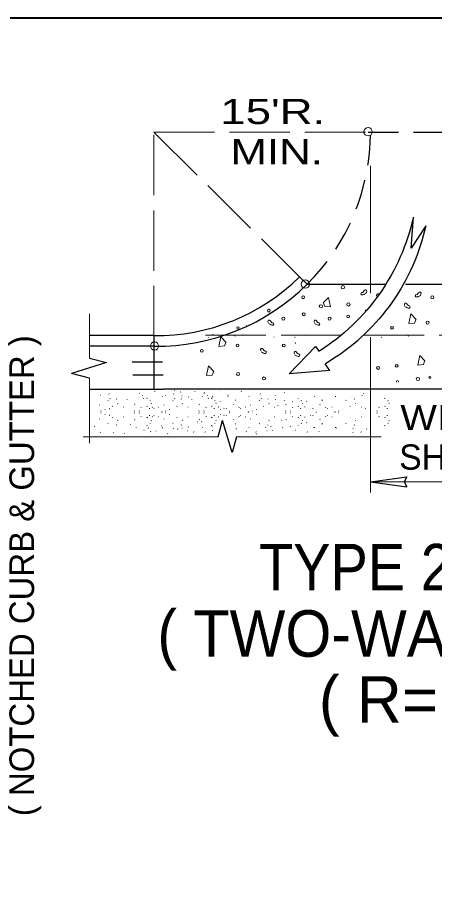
# Model space of a CAD drawing. Extents: x -516 to -145, y 130 to 404.
# Drawn here: x -387.62 to -368.17, y 311.36 to 352.73 of the extents above; entities that cross this region are included whole.
import ezdxf

# ---------------------------------------------------------------- set-up
doc = ezdxf.new("R2010")
doc.units = 0
doc.header["$LTSCALE"] = 0.47
doc.linetypes.add('LONG_DASHED', pattern=[7.5, 6, -1.5])
doc.linetypes.add('MEDIUM_DASHED', pattern=[4.5, 3, -1.5])
doc.layers.add('1', color=7, linetype='Continuous', lineweight=13)
doc.layers.add('2', color=7, linetype='Continuous', lineweight=13)

msp = doc.modelspace()

# ---------------------------------------------------------------- linework, layer by layer
at = {"layer": '1', "linetype": 'LONG_DASHED'}
msp.add_line((-381.2537, 347.3693), (-374.4617, 340.6349), dxfattribs=at)
at = {"layer": '1', "lineweight": 25}
for p, q in [((-374.4617, 340.6349), (-374.1087, 340.2848)), ((-381.2612, 337.8883), (-381.2612, 335.3733)), ((-384.2748, 335.8912), (-385.1062, 336.113)), ((-378.2688, 333.1577), (-378.0672, 333.9134)), ((-371.1526, 331.0528), (-369.4496, 331.2868)), ((-371.1526, 331.0528), (-369.4496, 330.8188))]:
    msp.add_line(p, q, dxfattribs=at)
at = {"layer": '1'}
for p, q in [((-384.2748, 336.8341), (-384.2748, 338.902)), ((-376.9417, 338.3423), (-376.9307, 338.3533)), ((-378.7201, 337.8115), (-378.7091, 337.8005)), ((-378.5067, 337.9428), (-378.4957, 337.9318)), ((-378.2442, 337.8937), (-378.2332, 337.9047)), ((-377.4781, 337.8608), (-377.4671, 337.8718)), ((-377.1167, 337.921), (-377.1002, 337.9155)), ((-375.6666, 337.817), (-375.6556, 337.806)), ((-374.6784, 337.8115), (-374.6674, 337.8005)), ((-374.2026, 337.8937), (-374.1916, 337.9047)), ((-370.6367, 337.8115), (-370.6257, 337.8005)), ((-370.1609, 337.8937), (-370.1499, 337.9047)), ((-369.3947, 337.8608), (-369.3837, 337.8718)), ((-384.2748, 335.8912), (-384.2748, 332.8648)), ((-383.7591, 335.1052), (-383.7481, 335.0942)), ((-383.3651, 335.16), (-383.3541, 335.149)), ((-381.9504, 335.1873), (-381.9394, 335.1983)), ((-381.2321, 335.2748), (-381.2101, 335.2803)), ((-380.7394, 335.1052), (-380.7284, 335.0942)), ((-380.3454, 335.16), (-380.3344, 335.149)), ((-380.3085, 335.3005), (-380.2975, 335.3115)), ((-380.0185, 335.2457), (-380.0075, 335.2567)), ((-379.3562, 335.2677), (-379.3452, 335.2567)), ((-378.9307, 335.1873), (-378.9197, 335.1983)), ((-378.9075, 335.202), (-378.88, 335.2128)), ((-378.1589, 335.2803), (-378.1536, 335.2803)), ((-377.8142, 335.1217), (-377.7922, 335.0888)), ((-377.1904, 335.2748), (-377.1684, 335.2803)), ((-376.6977, 335.1052), (-376.6867, 335.0942)), ((-376.3037, 335.16), (-376.2927, 335.149)), ((-375.1612, 335.2307), (-375.1502, 335.2197)), ((-371.4865, 335.1809), (-371.4755, 335.1699)), ((-383.4049, 334.8691), (-383.3939, 334.8581)), ((-383.3159, 334.941), (-383.3049, 334.93)), ((-383.0109, 334.9239), (-382.9999, 334.9129)), ((-382.9617, 334.7049), (-382.9507, 334.6939)), ((-382.5169, 334.9137), (-382.5059, 334.9027)), ((-381.7971, 335.0888), (-381.7861, 335.0778)), ((-381.7479, 334.9465), (-381.7369, 334.9575)), ((-381.5962, 334.9513), (-381.5852, 334.9623)), ((-381.4429, 334.8528), (-381.4319, 334.8418)), ((-381.3937, 334.7104), (-381.3827, 334.7214)), ((-380.8779, 335.0388), (-380.8559, 335.0443)), ((-380.3852, 334.8691), (-380.3742, 334.8581)), ((-380.2962, 334.941), (-380.2852, 334.93)), ((-379.9912, 334.9239), (-379.9802, 334.9129)), ((-379.9543, 335.0644), (-379.9433, 335.0754)), ((-379.9421, 334.7049), (-379.9311, 334.6939)), ((-379.6643, 335.0096), (-379.6533, 335.0206)), ((-379.4972, 334.9137), (-379.4862, 334.9027)), ((-379.002, 335.0316), (-378.991, 335.0206)), ((-378.7774, 335.0888), (-378.7664, 335.0778)), ((-378.7282, 334.9465), (-378.7172, 334.9575)), ((-378.5766, 334.9513), (-378.5656, 334.9623)), ((-378.5533, 334.9659), (-378.5258, 334.9768)), ((-378.5311, 335.056), (-378.5201, 335.045)), ((-378.4232, 334.8528), (-378.4122, 334.8418)), ((-378.3741, 334.7104), (-378.3631, 334.7214)), ((-378.1769, 334.8199), (-378.1659, 334.8089)), ((-377.8047, 335.0443), (-377.7994, 335.0443)), ((-377.4601, 334.8856), (-377.4381, 334.8528)), ((-376.8362, 335.0388), (-376.8142, 335.0443)), ((-376.3436, 334.8691), (-376.3326, 334.8581)), ((-376.2546, 334.941), (-376.2436, 334.93)), ((-375.9496, 334.9239), (-375.9386, 334.9129)), ((-375.9004, 334.7049), (-375.8894, 334.6939)), ((-375.8052, 335.0803), (-375.7999, 335.0803)), ((-375.6081, 335.0979), (-375.5971, 335.0869)), ((-375.5915, 334.9154), (-375.5805, 334.9044)), ((-375.1777, 334.8491), (-375.1667, 334.8381)), ((-374.797, 334.7993), (-374.786, 334.7883)), ((-374.5349, 334.9513), (-374.5239, 334.9623)), ((-374.3816, 334.8528), (-374.3706, 334.8418)), ((-374.3324, 334.7104), (-374.3214, 334.7214)), ((-374.1352, 334.8199), (-374.1242, 334.8089)), ((-373.7631, 335.0443), (-373.7577, 335.0443)), ((-373.4184, 334.8856), (-373.3964, 334.8528)), ((-372.7946, 335.0388), (-372.7726, 335.0443)), ((-372.3019, 334.8691), (-372.2909, 334.8581)), ((-372.0767, 334.9996), (-372.0657, 335.0106)), ((-371.9079, 334.9239), (-371.8969, 334.9129)), ((-371.8587, 334.7049), (-371.8477, 334.6939)), ((-371.5527, 335.0813), (-371.5417, 335.0703)), ((-370.4932, 334.9513), (-370.4822, 334.9623)), ((-370.3399, 334.8528), (-370.3289, 334.8418)), ((-370.2907, 334.7104), (-370.2797, 334.7214)), ((-383.8154, 334.6393), (-383.8044, 334.6283)), ((-383.7442, 334.3616), (-383.7334, 334.3506)), ((-383.7442, 334.2671), (-383.7334, 334.2781)), ((-383.5529, 334.4259), (-383.5419, 334.4369)), ((-383.3482, 334.4633), (-383.3208, 334.4578)), ((-383.2026, 334.5791), (-383.2079, 334.5736)), ((-382.6936, 334.5463), (-382.6826, 334.5353)), ((-382.1794, 334.3603), (-382.1684, 334.3713)), ((-382.1627, 334.6776), (-382.1517, 334.6666)), ((-381.9547, 334.3561), (-381.9437, 334.3671)), ((-381.8619, 334.5244), (-381.8509, 334.5354)), ((-381.5906, 334.5628), (-381.5687, 334.5846)), ((-381.4757, 334.4929), (-381.4702, 334.4654)), ((-381.3377, 334.5299), (-381.3267, 334.5409)), ((-381.2609, 334.4709), (-381.2499, 334.4819)), ((-381.0422, 334.5353), (-381.0312, 334.5463)), ((-380.8832, 334.3109), (-380.8997, 334.3383)), ((-380.8832, 334.3178), (-380.8997, 334.2904)), ((-380.7957, 334.6393), (-380.7847, 334.6283)), ((-380.7246, 334.3616), (-380.7137, 334.3506)), ((-380.7246, 334.2671), (-380.7137, 334.2781)), ((-380.5332, 334.4259), (-380.5222, 334.4369)), ((-380.1829, 334.5791), (-380.1882, 334.5736)), ((-379.6739, 334.5463), (-379.6629, 334.5353)), ((-379.1597, 334.3603), (-379.1487, 334.3713)), ((-379.1431, 334.6776), (-379.1321, 334.6666)), ((-378.9351, 334.3561), (-378.9241, 334.3671)), ((-378.8422, 334.5244), (-378.8312, 334.5354)), ((-378.5709, 334.5628), (-378.5491, 334.5846)), ((-378.4561, 334.4929), (-378.4506, 334.4654)), ((-378.2699, 334.5573), (-378.2371, 334.5408)), ((-378.1716, 334.4381), (-378.1606, 334.4271)), ((-378.0021, 334.4696), (-377.9911, 334.4806)), ((-377.8816, 334.4929), (-377.8706, 334.4819)), ((-377.7336, 334.3451), (-377.7226, 334.3561)), ((-377.7336, 334.2836), (-377.7226, 334.2726)), ((-377.5532, 334.6503), (-377.5422, 334.6613)), ((-377.2961, 334.5299), (-377.2851, 334.5409)), ((-377.2192, 334.4709), (-377.2082, 334.4819)), ((-377.0006, 334.5353), (-376.9896, 334.5463)), ((-376.8416, 334.3109), (-376.8581, 334.3383)), ((-376.8416, 334.3178), (-376.8581, 334.2904)), ((-376.7541, 334.6393), (-376.7431, 334.6283)), ((-376.6829, 334.3616), (-376.6721, 334.3506)), ((-376.6829, 334.2671), (-376.6721, 334.2781)), ((-376.4916, 334.4259), (-376.4806, 334.4369)), ((-376.1412, 334.5791), (-376.1466, 334.5736)), ((-375.6322, 334.5463), (-375.6212, 334.5353)), ((-375.4757, 334.6168), (-375.4647, 334.6058)), ((-375.1181, 334.3603), (-375.1071, 334.3713)), ((-375.1014, 334.6776), (-375.0904, 334.6666)), ((-374.8934, 334.3561), (-374.8824, 334.3671)), ((-374.8006, 334.5244), (-374.7896, 334.5354)), ((-374.5292, 334.5628), (-374.5074, 334.5846)), ((-374.4144, 334.4929), (-374.4089, 334.4654)), ((-374.2282, 334.5573), (-374.1954, 334.5408)), ((-374.1299, 334.4381), (-374.1189, 334.4271)), ((-373.9604, 334.4696), (-373.9494, 334.4806)), ((-373.8399, 334.4929), (-373.8289, 334.4819)), ((-373.6919, 334.3451), (-373.6809, 334.3561)), ((-373.6919, 334.2836), (-373.6809, 334.2726)), ((-373.5116, 334.6503), (-373.5006, 334.6613)), ((-373.2544, 334.5299), (-373.2434, 334.5409)), ((-373.1776, 334.4709), (-373.1666, 334.4819)), ((-372.9589, 334.5353), (-372.9479, 334.5463)), ((-372.7999, 334.3109), (-372.8164, 334.3383)), ((-372.7999, 334.3178), (-372.8164, 334.2904)), ((-372.7124, 334.6393), (-372.7014, 334.6283)), ((-372.6412, 334.3616), (-372.6304, 334.3506)), ((-372.6412, 334.2671), (-372.6304, 334.2781)), ((-372.4499, 334.4259), (-372.4389, 334.4369)), ((-372.0996, 334.5791), (-372.1049, 334.5736)), ((-371.5906, 334.5463), (-371.5796, 334.5353)), ((-371.3872, 334.4841), (-371.3762, 334.4731)), ((-370.8517, 334.3561), (-370.8407, 334.3671)), ((-370.7589, 334.5244), (-370.7479, 334.5354)), ((-370.4876, 334.5628), (-370.4657, 334.5846)), ((-370.3727, 334.4929), (-370.3672, 334.4654)), ((-383.8154, 333.9894), (-383.8044, 334.0004)), ((-383.5529, 334.2028), (-383.5419, 334.1918)), ((-383.3482, 334.1654), (-383.3208, 334.1709)), ((-383.2026, 334.0496), (-383.2079, 334.0551)), ((-382.9617, 333.9238), (-382.9507, 333.9348)), ((-382.6936, 334.0824), (-382.6826, 334.0934)), ((-382.1794, 334.2684), (-382.1684, 334.2574)), ((-382.1627, 333.9511), (-382.1517, 333.9621)), ((-381.9547, 334.2726), (-381.9437, 334.2616)), ((-381.8619, 334.1043), (-381.8509, 334.0933)), ((-381.5906, 334.0659), (-381.5687, 334.0441)), ((-381.4757, 334.1358), (-381.4702, 334.1633)), ((-381.3937, 333.9183), (-381.3827, 333.9073)), ((-381.3377, 334.0988), (-381.3267, 334.0878)), ((-381.2609, 334.1578), (-381.2499, 334.1468)), ((-381.0422, 334.0934), (-381.0312, 334.0824)), ((-380.7957, 333.9894), (-380.7847, 334.0004)), ((-380.5332, 334.2028), (-380.5222, 334.1918)), ((-380.1829, 334.0496), (-380.1882, 334.0551)), ((-379.9421, 333.9238), (-379.9311, 333.9348)), ((-379.6739, 334.0824), (-379.6629, 334.0934)), ((-379.1597, 334.2684), (-379.1487, 334.2574)), ((-379.1431, 333.9511), (-379.1321, 333.9621)), ((-379.0344, 333.8703), (-379.0234, 333.8593)), ((-378.9351, 334.2726), (-378.9241, 334.2616)), ((-378.8422, 334.1043), (-378.8312, 334.0933)), ((-378.5709, 334.0659), (-378.5491, 334.0441)), ((-378.4561, 334.1358), (-378.4506, 334.1633)), ((-378.3741, 333.9183), (-378.3631, 333.9073)), ((-378.2699, 334.0714), (-378.2371, 334.0879)), ((-378.1716, 334.1906), (-378.1606, 334.2016)), ((-378.0021, 334.1591), (-377.9911, 334.1481)), ((-377.8816, 334.1358), (-377.8706, 334.1468)), ((-377.5532, 333.9784), (-377.5422, 333.9674)), ((-377.2961, 334.0988), (-377.2851, 334.0878)), ((-377.2192, 334.1578), (-377.2082, 334.1468)), ((-377.0006, 334.0934), (-376.9896, 334.0824)), ((-376.7541, 333.9894), (-376.7431, 334.0004)), ((-376.4916, 334.2028), (-376.4806, 334.1918)), ((-376.1412, 334.0496), (-376.1466, 334.0551)), ((-375.9004, 333.9238), (-375.8894, 333.9348)), ((-375.6322, 334.0824), (-375.6212, 334.0934)), ((-375.3101, 333.9366), (-375.2991, 333.9256)), ((-375.1181, 334.2684), (-375.1071, 334.2574)), ((-375.1014, 333.9511), (-375.0904, 333.9621)), ((-374.8934, 334.2726), (-374.8824, 334.2616)), ((-374.8006, 334.1043), (-374.7896, 334.0933)), ((-374.5292, 334.0659), (-374.5074, 334.0441)), ((-374.4144, 334.1358), (-374.4089, 334.1633)), ((-374.3324, 333.9183), (-374.3214, 333.9073)), ((-374.2282, 334.0714), (-374.1954, 334.0879)), ((-374.1299, 334.1906), (-374.1189, 334.2016)), ((-373.9604, 334.1591), (-373.9494, 334.1481)), ((-373.8399, 334.1358), (-373.8289, 334.1468)), ((-373.5116, 333.9784), (-373.5006, 333.9674)), ((-373.2544, 334.0988), (-373.2434, 334.0878)), ((-373.1776, 334.1578), (-373.1666, 334.1468)), ((-372.9589, 334.0934), (-372.9479, 334.0824)), ((-372.7124, 333.9894), (-372.7014, 334.0004)), ((-372.4499, 334.2028), (-372.4389, 334.1918)), ((-372.0996, 334.0496), (-372.1049, 334.0551)), ((-371.8587, 333.9238), (-371.8477, 333.9348)), ((-371.5906, 334.0824), (-371.5796, 334.0934)), ((-370.8517, 334.2726), (-370.8407, 334.2616)), ((-370.7589, 334.1043), (-370.7479, 334.0933)), ((-370.4876, 334.0659), (-370.4657, 334.0441)), ((-370.3727, 334.1358), (-370.3672, 334.1633)), ((-370.2907, 333.9183), (-370.2797, 333.9073)), ((-384.0332, 333.6546), (-384.0222, 333.6436)), ((-383.4049, 333.7596), (-383.3939, 333.7706)), ((-383.0109, 333.7048), (-382.9999, 333.7158)), ((-382.6097, 333.4721), (-382.5987, 333.4611)), ((-382.3615, 333.7375), (-382.3505, 333.7265)), ((-382.0966, 333.5883), (-382.0856, 333.5773)), ((-381.7325, 333.4721), (-381.7215, 333.4611)), ((-381.5962, 333.6774), (-381.5852, 333.6664)), ((-381.5338, 333.5717), (-381.5228, 333.5607)), ((-381.4429, 333.7759), (-381.4319, 333.7869)), ((-380.9214, 333.6712), (-380.9104, 333.6602)), ((-380.8779, 333.5899), (-380.8559, 333.5844)), ((-380.8717, 333.5717), (-380.8607, 333.5607)), ((-380.3852, 333.7596), (-380.3742, 333.7706)), ((-380.3586, 333.5384), (-380.3476, 333.5274)), ((-380.16, 333.5218), (-380.149, 333.5108)), ((-379.9912, 333.7048), (-379.9802, 333.7158)), ((-379.9543, 333.5643), (-379.9433, 333.5533)), ((-379.6643, 333.6191), (-379.6533, 333.6081)), ((-379.2331, 333.8537), (-379.2221, 333.8427)), ((-379.002, 333.5971), (-378.991, 333.6081)), ((-378.5766, 333.6774), (-378.5656, 333.6664)), ((-378.5533, 333.6628), (-378.5258, 333.6519)), ((-378.5378, 333.4555), (-378.5268, 333.4445)), ((-378.4232, 333.7759), (-378.4122, 333.7869)), ((-377.4601, 333.7431), (-377.4381, 333.7759)), ((-377.4288, 333.5384), (-377.4178, 333.5274)), ((-377.4122, 333.5218), (-377.4012, 333.5108)), ((-376.8362, 333.5899), (-376.8142, 333.5844)), ((-376.3436, 333.7596), (-376.3326, 333.7706)), ((-376.055, 333.6048), (-376.044, 333.5938)), ((-375.9496, 333.7048), (-375.9386, 333.7158)), ((-375.8067, 333.6546), (-375.7957, 333.6436)), ((-375.7239, 333.4555), (-375.7129, 333.4445)), ((-375.2604, 333.5883), (-375.2494, 333.5773)), ((-374.8963, 333.6546), (-374.8853, 333.6436)), ((-374.797, 333.4721), (-374.786, 333.4611)), ((-374.6646, 333.4721), (-374.6536, 333.4611)), ((-374.5349, 333.6774), (-374.5239, 333.6664)), ((-374.3816, 333.7759), (-374.3706, 333.7869)), ((-374.1352, 333.8088), (-374.1242, 333.8198)), ((-373.8038, 333.6048), (-373.7928, 333.5938)), ((-373.7631, 333.5844), (-373.7577, 333.5844)), ((-373.5556, 333.7043), (-373.5446, 333.6933)), ((-373.4184, 333.7431), (-373.3964, 333.7759)), ((-372.7946, 333.5899), (-372.7726, 333.5844)), ((-372.7445, 333.5717), (-372.7335, 333.5607)), ((-372.3019, 333.7596), (-372.2909, 333.7706)), ((-371.9665, 333.5384), (-371.9555, 333.5274)), ((-371.9079, 333.7048), (-371.8969, 333.7158)), ((-371.3375, 333.5218), (-371.3265, 333.5108)), ((-370.4932, 333.6774), (-370.4822, 333.6664)), ((-370.3399, 333.7759), (-370.3289, 333.7869)), ((-378.2688, 333.1577), (-384.5614, 333.1577)), ((-383.7684, 333.3726), (-383.7574, 333.3616)), ((-383.156, 333.3726), (-383.145, 333.3616)), ((-382.6428, 333.3228), (-382.6318, 333.3118)), ((-381.418, 333.4058), (-381.407, 333.3948)), ((-381.1697, 333.4223), (-381.1587, 333.4113)), ((-380.6234, 333.3062), (-380.6124, 333.2952)), ((-379.6965, 333.4389), (-379.6855, 333.4279)), ((-379.4151, 333.3892), (-379.4041, 333.3782)), ((-378.8854, 333.3892), (-378.8744, 333.3782)), ((-377.4117, 333.1577), (-370.6491, 333.1577)), ((-376.9488, 333.4058), (-376.9378, 333.3948)), ((-376.5019, 333.3892), (-376.4909, 333.3782)), ((-376.4853, 333.2896), (-376.4743, 333.2786)), ((-375.9887, 333.4389), (-375.9777, 333.4279)), ((-374.1017, 333.3892), (-374.0907, 333.3782)), ((-373.5556, 333.4058), (-373.5446, 333.3948)), ((-371.9831, 333.3726), (-371.9721, 333.3616)), ((-371.6023, 333.3892), (-371.5913, 333.3782))]:
    msp.add_line(p, q, dxfattribs=at)
at = {"layer": '1', "linetype": 'MEDIUM_DASHED', "lineweight": 25}
for p, q in [((-382.2772, 336.6557), (-380.2242, 336.6557)), ((-382.2469, 336.0548), (-380.1939, 336.0548))]:
    msp.add_line(p, q, dxfattribs=at)
at = {"layer": '1', "lineweight": 40}
msp.add_lwpolyline([(-481.3166, 147.7334), (-481.3166, 352.7333), (-156.3167, 352.7333), (-156.3167, 147.7334)], close=True, dxfattribs=at)
at = {"layer": '1'}
for points in [[(-373.3643, 339.4084), (-373.1147, 339.6683), (-373.0212, 339.2211), (-373.2915, 339.2419), (-373.3435, 339.3979)], [(-371.349, 339.8604), (-371.4113, 339.8293), (-371.4633, 339.7981), (-371.5153, 339.7876), (-371.5673, 339.7876), (-371.5985, 339.8396), (-371.5673, 339.8916), (-371.5153, 339.9021), (-371.4738, 339.9436), (-371.4425, 339.9853), (-371.401, 340.0164), (-371.349, 340.0164), (-371.3282, 339.9644), (-371.3385, 339.9124)], [(-371.3377, 339.9104), (-371.3502, 339.8616), (-371.3517, 339.8603)], [(-368.8141, 339.7609), (-368.8764, 339.7298), (-368.9284, 339.6986), (-368.9804, 339.6881), (-369.0324, 339.6881), (-369.0636, 339.7401), (-369.0324, 339.7921), (-368.9804, 339.8026), (-368.9389, 339.8441), (-368.9076, 339.8858), (-368.8661, 339.9169), (-368.8141, 339.9169), (-368.7932, 339.8649), (-368.8036, 339.8129)], [(-368.8027, 339.8109), (-368.8152, 339.7621), (-368.8167, 339.7608)], [(-369.5494, 339.2396), (-369.4871, 339.2084), (-369.4351, 339.1773), (-369.3831, 339.1668), (-369.3311, 339.1668), (-369.2999, 339.2188), (-369.3311, 339.2708), (-369.3831, 339.2813), (-369.4246, 339.3228), (-369.4559, 339.3644), (-369.4974, 339.3956), (-369.5494, 339.3956), (-369.5702, 339.3436), (-369.5599, 339.2916)], [(-369.0193, 338.6331), (-369.269, 338.8929), (-369.3625, 338.4458), (-369.0922, 338.4666), (-369.0402, 338.6226)], [(-375.9211, 338.4415), (-375.8587, 338.4103), (-375.8067, 338.3792), (-375.7547, 338.3687), (-375.7027, 338.3687), (-375.6716, 338.4207), (-375.7027, 338.4727), (-375.7547, 338.4832), (-375.7962, 338.5247), (-375.8276, 338.5663), (-375.8691, 338.5975), (-375.9211, 338.5975), (-375.9419, 338.5455), (-375.9316, 338.4935)], [(-373.7617, 338.4415), (-373.6994, 338.4103), (-373.6474, 338.3792), (-373.5954, 338.3687), (-373.5434, 338.3687), (-373.5122, 338.4207), (-373.5434, 338.4727), (-373.5954, 338.4832), (-373.6369, 338.5247), (-373.6682, 338.5663), (-373.7097, 338.5975), (-373.7617, 338.5975), (-373.7826, 338.5455), (-373.7722, 338.4935)], [(-377.8917, 337.5652), (-378.1414, 337.825), (-378.2349, 337.3778), (-377.9646, 337.3987), (-377.9126, 337.5547)], [(-376.2597, 337.1248), (-376.1974, 337.0937), (-376.1454, 337.0625), (-376.0934, 337.052), (-376.0414, 337.052), (-376.0102, 337.104), (-376.0414, 337.156), (-376.0934, 337.1665), (-376.1349, 337.208), (-376.1662, 337.2497), (-376.2077, 337.2808), (-376.2597, 337.2808), (-376.2806, 337.2288), (-376.2702, 337.1768)], [(-374.6624, 337.5623), (-374.6499, 337.5135), (-374.6484, 337.5122)], [(-374.6941, 336.982), (-374.6317, 336.9508), (-374.5797, 336.9197), (-374.5277, 336.9092), (-374.4757, 336.9092), (-374.4446, 336.9612), (-374.4757, 337.0132), (-374.5277, 337.0237), (-374.5692, 337.0652), (-374.6006, 337.1068), (-374.6421, 337.138), (-374.6941, 337.138), (-374.7149, 337.086), (-374.7046, 337.034)], [(-368.6067, 336.6958), (-368.8564, 336.9556), (-368.9499, 336.5084), (-368.6796, 336.5293), (-368.6276, 336.6853)], [(-378.4651, 336.2028), (-378.7147, 336.4627), (-378.8082, 336.0155), (-378.5379, 336.0363), (-378.4859, 336.1923)]]:
    msp.add_lwpolyline(points, dxfattribs=at)
at = {"layer": '1', "lineweight": 25}
for points in [[(-384.2748, 336.8341), (-383.4692, 336.6192), (-385.1062, 336.113)], [(-377.4117, 333.1577), (-377.6071, 332.4253), (-378.0672, 333.9134)], [(-369.4496, 331.2868), (-369.5813, 331.0503), (-369.4496, 330.8188)]]:
    msp.add_lwpolyline(points, dxfattribs=at)
at = {"layer": '1'}
for centre, radius in [((-372.4445, 340.1414), 0.0797), ((-374.3008, 339.6723), 0.0642), ((-368.2637, 339.6693), 0.0688), ((-373.4678, 339.2501), 0.077), ((-372.182, 339.3394), 0.0797), ((-375.895, 339.0468), 0.0642), ((-374.2691, 338.8802), 0.0688), ((-372.1961, 338.7747), 0.0642), ((-375.2216, 338.6747), 0.0688), ((-373.0622, 338.6747), 0.0688), ((-368.4883, 338.4886), 0.0688), ((-377.3354, 338.2368), 0.05), ((-370.1488, 338.2433), 0.0642), ((-379.0212, 337.1753), 0.0642), ((-377.3607, 337.4207), 0.0688), ((-375.2014, 337.4207), 0.0688), ((-370.7959, 336.3744), 0.0688), ((-369.9297, 336.4744), 0.0642), ((-377.3321, 336.087), 0.0688), ((-376.1252, 335.8815), 0.0688), ((-368.9361, 335.8558), 0.077), ((-368.3807, 335.9366), 0.05)]:
    msp.add_circle(centre, radius, dxfattribs=at)
at = {"layer": '1', "linetype": 'MEDIUM_DASHED', "lineweight": 25}
msp.add_arc((-381.1504, 347.3771), 9.9947, 314.7953, 0.04968, dxfattribs=at)
at = {"layer": '1', "lineweight": 25}
for radius, start, end in [(9.4971, 269.32681, 314.77184), (9.9947, 269.47641, 314.78014)]:
    msp.add_arc((-381.1504, 347.3771), radius, start, end, dxfattribs=at)
at = {"layer": '1'}
for centre, radius, start, end in [((-370.7987, 339.7688), 0.0688, 70.3126, 224.02749), ((-371.3343, 339.0264), 0.0642, 102.83778, 173.89249), ((-369.8889, 335.7311), 0.05, 337.44276, 202.55724)]:
    msp.add_arc(centre, radius, start, end, dxfattribs=at)
at = {"layer": '2', "linetype": 'MEDIUM_DASHED', "lineweight": 25}
msp.add_line((-371.262, 347.3858), (-359.3305, 347.3858), dxfattribs=at)
at = {"layer": '2'}
for p, q in [((-371.1529, 345.8068), (-371.1529, 339.8705)), ((-371.1529, 330.5536), (-371.1529, 337.8157)), ((-371.1529, 331.0536), (-359.1529, 331.0536))]:
    msp.add_line(p, q, dxfattribs=at)
at = {"layer": '2', "lineweight": 25}
for p, q in [((-374.1049, 340.2858), (-370.4563, 340.2858)), ((-369.5233, 340.2858), (-360.7758, 340.2858)), ((-381.2612, 337.8883), (-384.2748, 337.8883)), ((-381.262, 337.3858), (-384.2748, 337.3858)), ((-373.7177, 337.3749), (-373.5543, 337.1398)), ((-373.0529, 336.2536), (-373.2695, 336.5606)), ((-384.2748, 335.3858), (-380.8095, 335.3858)), ((-349.8259, 335.3858), (-380.8173, 335.3858))]:
    msp.add_line(p, q, dxfattribs=at)
at = {"layer": '2', "linetype": 'LONG_DASHED'}
for p, q in [((-378.8522, 337.8968), (-372.5168, 337.8968)), ((-371.4672, 337.8968), (-358.9097, 337.8968))]:
    msp.add_line(p, q, dxfattribs=at)
msp.add_lwpolyline([(-381.262, 337.3858), (-381.262, 347.3858), (-371.262, 347.3858)], dxfattribs=at)
at = {"layer": '2', "lineweight": 25}
for points in [[(-369.1512, 343.4225), (-369.2072, 343.1836), (-369.2691, 342.9462), (-369.3367, 342.7103), (-369.4102, 342.4762), (-369.4894, 342.2439), (-369.5742, 342.0138), (-369.6647, 341.7857), (-369.7608, 341.5598), (-369.8623, 341.3365), (-369.9694, 341.1157), (-370.0817, 340.8976), (-370.1995, 340.6823), (-370.3225, 340.47), (-370.4507, 340.2608), (-370.5838, 340.0547), (-370.7221, 339.852), (-370.8653, 339.6528), (-371.0133, 339.4571), (-371.1662, 339.2651), (-371.3236, 339.0768), (-371.4856, 338.8926), (-371.6521, 338.7124), (-371.823, 338.5363), (-371.9982, 338.3644), (-372.1774, 338.197), (-372.3608, 338.0339), (-372.5481, 337.8754), (-372.7392, 337.7216), (-372.9342, 337.5725), (-373.1326, 337.4282), (-373.5398, 337.1544)], [(-368.568, 343.0038), (-369.2585, 341.9683), (-369.1471, 343.4093)], [(-368.572, 343.017), (-368.6281, 342.7781), (-368.69, 342.5407), (-368.7577, 342.3048), (-368.8311, 342.0707), (-368.9103, 341.8385), (-368.9952, 341.6083), (-369.0857, 341.3802), (-369.1817, 341.1543), (-369.2832, 340.931), (-369.3902, 340.7102), (-369.5027, 340.4921), (-369.6204, 340.2768), (-369.7433, 340.0645), (-369.8715, 339.8553), (-370.0047, 339.6492), (-370.143, 339.4465), (-370.2862, 339.2473), (-370.4342, 339.0516), (-370.587, 338.8596), (-370.7444, 338.6713), (-370.9065, 338.4871), (-371.073, 338.3069), (-371.2438, 338.1308), (-371.419, 337.9589), (-371.5983, 337.7915), (-371.7817, 337.6284), (-371.969, 337.4699), (-372.1602, 337.3161), (-372.355, 337.167), (-372.5535, 337.0227), (-372.7554, 336.8833), (-373.2584, 336.5665)], [(-373.0529, 336.2536), (-374.9549, 336.1009), (-373.7177, 337.3749)]]:
    msp.add_lwpolyline(points, dxfattribs=at)
at = {"layer": '2'}
for centre in [(-371.2657, 347.4051), (-374.1958, 340.2892), (-381.2357, 337.3971)]:
    msp.add_circle(centre, 0.194, dxfattribs=at)

# ---------------------------------------------------------------- texts
at = {"layer": '1'}
for s, width, p in [('TYPE 2 DRIVEWAY', 0.9, (-376.36, 325.9807)), ('( TWO-WAY OPERATION )', 0.95, (-381.102, 322.8807))]:
    msp.add_text(s, height=2.172, dxfattribs=dict(at, width=width)).set_placement(p)
msp.add_text("( R=15' MIN. )", height=2.172, dxfattribs=at).set_placement((-373.562, 319.8007))
at = {"layer": '2'}
for s, width, p in [("15'R.", 1.35, (-378.1622, 347.7635)), ('MIN.', 1.3, (-377.6929, 345.8839)), ('WIDTH AS', 1.15, (-369.7599, 333.4655))]:
    msp.add_text(s, height=1.178, dxfattribs=dict(at, width=width)).set_placement(p)
msp.add_text('( NOTCHED CURB & GUTTER )', height=1.15, rotation=90, dxfattribs=at).set_placement((-386.8578, 315.4313))
msp.add_text('SHOWN ON', height=1.178, dxfattribs=at).set_placement((-369.812, 331.6219))

doc.saveas('drawing.dxf')
